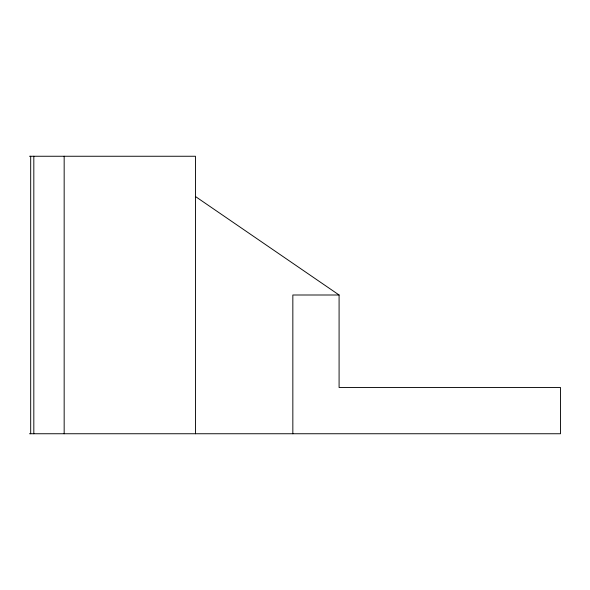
<?xml version="1.0" encoding="UTF-8"?>
<svg xmlns="http://www.w3.org/2000/svg" width="590" height="590" viewBox="0 0 590 590"><rect width="100%" height="100%" fill="white"/><g stroke="black" fill="none" stroke-linecap="round" stroke-linejoin="round"><path stroke-width="0.89" d="M29.5 156.254L195.445 156.254L195.445 433.746M29.5 433.746L560.5 433.746L560.5 387.497L339.088 387.497L339.088 295L292.839 295L292.839 433.746M195.445 196.507L339.088 295M64.163 156.254L64.163 433.746M33.822 156.254L33.822 433.746M30.687 156.254L30.687 433.746"/></g></svg>
